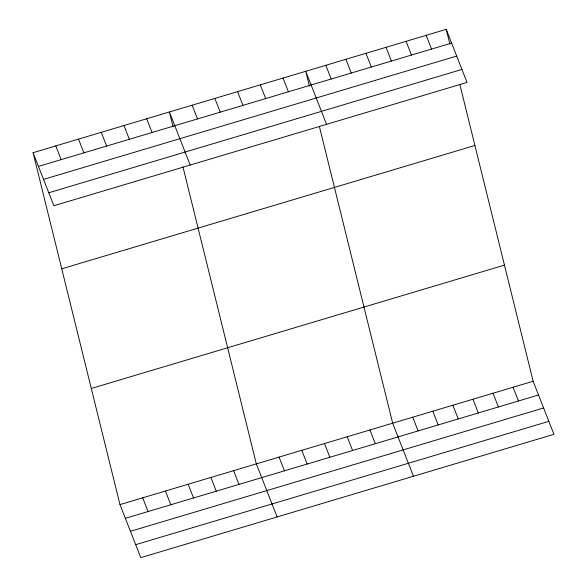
<?xml version="1.0" encoding="UTF-8"?>
<svg xmlns="http://www.w3.org/2000/svg" width="587" height="587" viewBox="0 0 587 587"><rect width="100%" height="100%" fill="white"/><g stroke="black" fill="none" stroke-linecap="round" stroke-linejoin="round"><path stroke-width="0.88" d="M33.063 152.686L446.23 29.35L467.025 82.407L53.857 205.743L33.063 152.686L119.975 504.593L140.77 557.65L553.937 434.314L533.143 381.257L459.819 84.359M38.441 166.415L451.608 43.078M43.526 179.395L456.701 56.059M48.765 192.763L461.94 69.427M61.745 268.817L474.912 145.481M91.293 388.462L504.46 265.126M119.975 504.593L533.143 381.257M125.354 518.321L538.528 394.985M130.439 531.301L543.613 407.965M135.678 544.67L548.852 421.334M426.162 35.337L431.54 49.066M406.094 41.332L411.472 55.061M386.026 47.32L391.404 61.048M513.075 387.244L518.46 400.972M365.958 53.314L371.336 67.043M493.007 393.239L498.385 406.967M345.89 59.302L351.268 73.03M472.939 399.226L478.317 412.954M325.822 65.296L331.2 79.018M452.871 405.221L458.249 418.942M326.548 124.341L305.754 71.284L309.422 86.128M432.802 411.208L438.181 424.937M283.029 78.064L288.408 91.792M412.734 417.196L418.113 430.924M260.305 84.851L265.684 98.579M413.461 476.248L392.666 423.19L319.343 126.293M237.581 91.631L242.959 105.359M369.942 429.97L375.32 443.699M214.857 98.418L220.235 112.146M347.218 436.757L352.596 450.486M192.132 105.198L197.511 118.926M324.494 443.537L329.872 457.266M190.203 165.042L169.408 111.985L173.077 126.829M301.769 450.324L307.148 464.053M146.684 118.765L152.062 132.493M279.045 457.104L284.424 470.833M123.96 125.552L129.338 139.28M277.115 516.949L256.321 463.891L182.99 166.994M101.235 132.332L106.614 146.06M233.597 470.671L238.975 484.4M78.511 139.119L83.89 152.847M210.872 477.458L216.251 491.187M55.787 145.899L61.165 159.627M188.148 484.238L193.527 497.967M165.424 491.026L170.802 504.754M142.7 497.805L148.078 511.534M446.23 29.35L449.899 44.194"/></g></svg>
